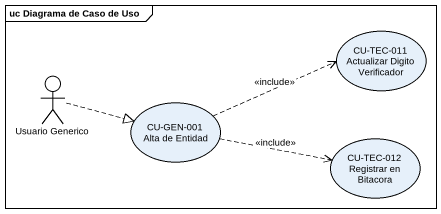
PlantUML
@startuml
mainframe uc Diagrama de Caso de Uso
usecase "CU-TEC-011 Actualizar Digito Verificador" as CU_TEC_011_Actualizar
actor "Usuario Generico" as Usuario_Generico
usecase "CU-GEN-001 Alta de Entidad" as CU_GEN_001_Alta_de_Entidad
usecase "CU-TEC-012 Registrar en Bitacora" as CU_TEC_012_Registrar_en
Usuario_Generico .right.|> CU_GEN_001_Alta_de_Entidad
CU_GEN_001_Alta_de_Entidad .right.> CU_TEC_011_Actualizar : <<include>>
CU_GEN_001_Alta_de_Entidad .right.> CU_TEC_012_Registrar_en : <<include>>
@enduml
